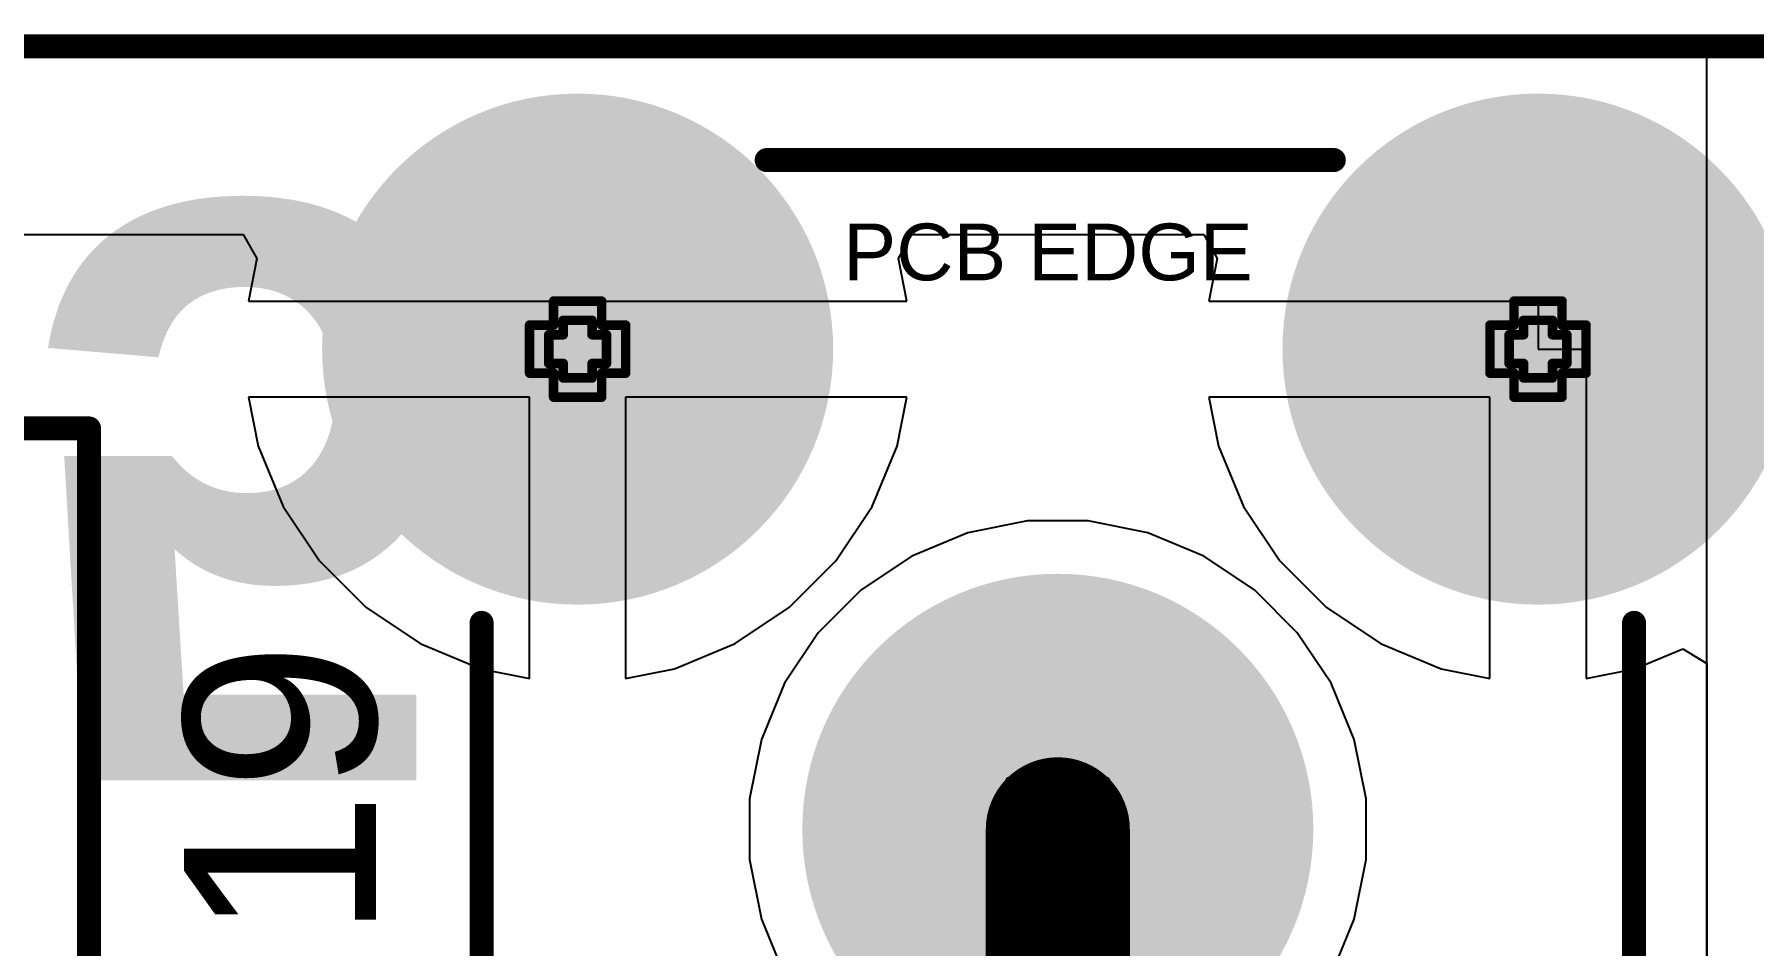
# Model space of a CAD drawing. Header units: inches. Extents: x -21 to 276, y -5 to 220.
# Drawn here: x 91.48 to 100.58, y 90.73 to 95.55 of the extents above; entities that cross this region are included whole.
import ezdxf

# ---------------------------------------------------------------- set-up
doc = ezdxf.new("R2010")
doc.units = ezdxf.units.IN
for name, color, linetype in [('Board_Outline', 216, 'Continuous'), ('Bottom Layer', 5, 'Continuous'), ('Bottom Overlay', 54, 'Continuous'), ('Bottom Solder', 6, 'Continuous'), ('Drill Drawing', 1, 'Continuous'), ('Ground', 16, 'Continuous'), ('Multi-Layer', 9, 'Continuous'), ('Pad Holes', 156, 'Continuous'), ('Power + Signal', 76, 'Continuous'), ('Top Layer', 1, 'Continuous'), ('Top Overlay', 2, 'Continuous'), ('Top Solder', 216, 'Continuous')]:
    doc.layers.add(name, color=color, linetype=linetype)
doc.styles.add('Arial', font='', dxfattribs={"height": 0.2})
doc.styles.add('Arial_Bold', font='', dxfattribs={"height": 0.2})
doc.styles.get('Arial').set_extended_font_data('Arial')
doc.styles.get('Arial_Bold').set_extended_font_data('Arial', bold=True)

# ---------------------------------------------------------------- blocks, each defined once
blk = doc.blocks.new('HJ_SMA175_25')
at = {"layer": 'Bottom Layer'}
h = blk.add_hatch(color=5, dxfattribs=at)
edge = h.paths.add_edge_path()
edge.add_arc((-2.54, 2.54), 1.25, 0, 360)
h = blk.add_hatch(color=5, dxfattribs=at)
edge = h.paths.add_edge_path()
edge.add_arc((2.54, 2.54), 1.25, 0, 360)
h = blk.add_hatch(color=5, dxfattribs=at)
edge = h.paths.add_edge_path()
edge.add_arc((0, 0), 1.25, 0, 360)
h = blk.add_hatch(color=5, dxfattribs=at)
edge = h.paths.add_edge_path()
edge.add_arc((-2.54, -2.54), 1.25, 0, 360)
h = blk.add_hatch(color=5, dxfattribs=at)
edge = h.paths.add_edge_path()
edge.add_arc((2.54, -2.54), 1.25, 0, 360)
at = {"layer": 'Bottom Solder'}
h = blk.add_hatch(color=6, dxfattribs=at)
edge = h.paths.add_edge_path()
edge.add_arc((-2.54, 2.54), 1.3516, 0, 360)
h = blk.add_hatch(color=6, dxfattribs=at)
edge = h.paths.add_edge_path()
edge.add_arc((2.54, 2.54), 1.3516, 0, 360)
h = blk.add_hatch(color=6, dxfattribs=at)
edge = h.paths.add_edge_path()
edge.add_arc((0, 0), 1.3516, 0, 360)
h = blk.add_hatch(color=6, dxfattribs=at)
edge = h.paths.add_edge_path()
edge.add_arc((-2.54, -2.54), 1.3516, 0, 360)
h = blk.add_hatch(color=6, dxfattribs=at)
edge = h.paths.add_edge_path()
edge.add_arc((2.54, -2.54), 1.3516, 0, 360)
at = {"layer": 'Ground'}
h = blk.add_hatch(color=16, dxfattribs=at)
edge = h.paths.add_edge_path()
edge.add_arc((-2.54, 2.54), 1.25, 0, 360)
h = blk.add_hatch(color=16, dxfattribs=at)
edge = h.paths.add_edge_path()
edge.add_arc((2.54, 2.54), 1.25, 0, 360)
h = blk.add_hatch(color=16, dxfattribs=at)
edge = h.paths.add_edge_path()
edge.add_arc((0, 0), 1.25, 0, 360)
h = blk.add_hatch(color=16, dxfattribs=at)
edge = h.paths.add_edge_path()
edge.add_arc((-2.54, -2.54), 1.25, 0, 360)
h = blk.add_hatch(color=16, dxfattribs=at)
edge = h.paths.add_edge_path()
edge.add_arc((2.54, -2.54), 1.25, 0, 360)
at = {"layer": 'Multi-Layer'}
h = blk.add_hatch(color=9, dxfattribs=at)
edge = h.paths.add_edge_path()
edge.add_arc((-2.54, 2.54), 1.25, 0, 360)
h = blk.add_hatch(color=9, dxfattribs=at)
edge = h.paths.add_edge_path()
edge.add_arc((2.54, 2.54), 1.25, 0, 360)
h = blk.add_hatch(color=9, dxfattribs=at)
edge = h.paths.add_edge_path()
edge.add_arc((0, 0), 1.25, 0, 360)
h = blk.add_hatch(color=9, dxfattribs=at)
edge = h.paths.add_edge_path()
edge.add_arc((-2.54, -2.54), 1.25, 0, 360)
h = blk.add_hatch(color=9, dxfattribs=at)
edge = h.paths.add_edge_path()
edge.add_arc((2.54, -2.54), 1.25, 0, 360)
at = {"layer": 'Pad Holes'}
h = blk.add_hatch(color=7, dxfattribs=at)
edge = h.paths.add_edge_path()
edge.add_arc((-2.54, 2.54), 0.75, 0, 360)
h = blk.add_hatch(color=7, dxfattribs=at)
edge = h.paths.add_edge_path()
edge.add_arc((2.54, 2.54), 0.75, 0, 360)
h = blk.add_hatch(color=7, dxfattribs=at)
edge = h.paths.add_edge_path()
edge.add_arc((0, 0), 0.7, 0, 360)
h = blk.add_hatch(color=7, dxfattribs=at)
edge = h.paths.add_edge_path()
edge.add_arc((-2.54, -2.54), 0.75, 0, 360)
h = blk.add_hatch(color=7, dxfattribs=at)
edge = h.paths.add_edge_path()
edge.add_arc((2.54, -2.54), 0.75, 0, 360)
at = {"layer": 'Power + Signal'}
h = blk.add_hatch(color=76, dxfattribs=at)
edge = h.paths.add_edge_path()
edge.add_arc((-2.54, 2.54), 1.25, 0, 360)
h = blk.add_hatch(color=76, dxfattribs=at)
edge = h.paths.add_edge_path()
edge.add_arc((2.54, 2.54), 1.25, 0, 360)
h = blk.add_hatch(color=76, dxfattribs=at)
edge = h.paths.add_edge_path()
edge.add_arc((0, 0), 1.25, 0, 360)
h = blk.add_hatch(color=76, dxfattribs=at)
edge = h.paths.add_edge_path()
edge.add_arc((-2.54, -2.54), 1.25, 0, 360)
h = blk.add_hatch(color=76, dxfattribs=at)
edge = h.paths.add_edge_path()
edge.add_arc((2.54, -2.54), 1.25, 0, 360)
at = {"layer": 'Top Layer'}
h = blk.add_hatch(color=1, dxfattribs=at)
edge = h.paths.add_edge_path()
edge.add_arc((-2.54, 2.54), 1.25, 0, 360)
h = blk.add_hatch(color=1, dxfattribs=at)
edge = h.paths.add_edge_path()
edge.add_arc((2.54, 2.54), 1.25, 0, 360)
h = blk.add_hatch(color=1, dxfattribs=at)
edge = h.paths.add_edge_path()
edge.add_arc((0, 0), 1.25, 0, 360)
h = blk.add_hatch(color=1, dxfattribs=at)
edge = h.paths.add_edge_path()
edge.add_arc((-2.54, -2.54), 1.25, 0, 360)
h = blk.add_hatch(color=1, dxfattribs=at)
edge = h.paths.add_edge_path()
edge.add_arc((2.54, -2.54), 1.25, 0, 360)
at = {"layer": 'Top Solder'}
h = blk.add_hatch(color=216, dxfattribs=at)
edge = h.paths.add_edge_path()
edge.add_arc((-2.54, 2.54), 1.3516, 0, 360)
h = blk.add_hatch(color=216, dxfattribs=at)
edge = h.paths.add_edge_path()
edge.add_arc((2.54, 2.54), 1.3516, 0, 360)
h = blk.add_hatch(color=216, dxfattribs=at)
edge = h.paths.add_edge_path()
edge.add_arc((0, 0), 1.3516, 0, 360)
h = blk.add_hatch(color=216, dxfattribs=at)
edge = h.paths.add_edge_path()
edge.add_arc((-2.54, -2.54), 1.3516, 0, 360)
h = blk.add_hatch(color=216, dxfattribs=at)
edge = h.paths.add_edge_path()
edge.add_arc((2.54, -2.54), 1.3516, 0, 360)
at = {"layer": 'Top Overlay'}
for points in [[(1.143, 3.048, 0.127, 0.127, 0), (-1.0922, 3.048, 0.127, 0.127, 0)], [(-3.54, -1.54, 0.127, 0.127, 0), (-3.54, 1.46, 0.127, 0.127, 0)], [(3.048, -1.143, 0.127, 0.127, 0), (3.048, 1.0922, 0.127, 0.127, 0)], [(1.143, -3.048, 0.127, 0.127, 0), (-1.0922, -3.048, 0.127, 0.127, 0)]]:
    blk.add_lwpolyline(points, format="xyseb", dxfattribs=at)
for points in [[(-1.124, 3.048, 0.0635, 0.0635, 1), (-1.0604, 3.048, 0.0635, 0.0635, 1)], [(1.1113, 3.048, 0.0635, 0.0635, 1), (1.1747, 3.048, 0.0635, 0.0635, 1)], [(-3.5718, 1.46, 0.0635, 0.0635, 1), (-3.5083, 1.46, 0.0635, 0.0635, 1)], [(3.0162, 1.0922, 0.0635, 0.0635, 1), (3.0798, 1.0922, 0.0635, 0.0635, 1)], [(3.0162, -1.143, 0.0635, 0.0635, 1), (3.0798, -1.143, 0.0635, 0.0635, 1)], [(-3.5718, -1.54, 0.0635, 0.0635, 1), (-3.5083, -1.54, 0.0635, 0.0635, 1)], [(-1.124, -3.048, 0.0635, 0.0635, 1), (-1.0604, -3.048, 0.0635, 0.0635, 1)], [(1.1113, -3.048, 0.0635, 0.0635, 1), (1.1747, -3.048, 0.0635, 0.0635, 1)]]:
    blk.add_lwpolyline(points, format="xyseb", close=True, dxfattribs=at)
at = {"layer": 'Top Overlay', "style": 'Arial'}
blk.add_text('PCB EDGE', height=0.3, rotation=90, dxfattribs=at).set_placement((-2.904, -1.1346))
blk = doc.blocks.new('DB128L_5_08_3P_BK_S_201')
at = {"layer": 'Top Overlay'}
for points in [[(-7.6708, 5.1308, 0.127, 0.127, 0), (-7.6708, -5.08, 0.127, 0.127, 0)], [(7.6708, -5.08, 0.127, 0.127, 0), (-7.6708, -5.08, 0.127, 0.127, 0)]]:
    blk.add_lwpolyline(points, format="xyseb", dxfattribs=at)
blk.add_lwpolyline([(-7.7025, -5.08, 0.0635, 0.0635, 1), (-7.6391, -5.08, 0.0635, 0.0635, 1)], format="xyseb", close=True, dxfattribs=at)
blk.add_lwpolyline([(-7.7025, -5.08, 0.0635, 0.0635, 1), (-7.6391, -5.08, 0.0635, 0.0635, 1)], format="xyseb", close=True, dxfattribs=at)

msp = doc.modelspace()

# ---------------------------------------------------------------- linework, layer by layer
at = {"layer": 'Board_Outline'}
msp.add_lwpolyline([(-4.4985, 95.4822, 0.127, 0.127, 0), (109.5015, 95.4822, 0.127, 0.127, 0)], format="xyseb", dxfattribs=at)
at = {"layer": 'Bottom Layer'}
for p, q in [((100.33, 65.8006), (100.33, 95.4822)), ((100.33, 95.4822), (109.5015, 95.4822)), ((51.9176, 94.488), (92.5885, 94.488)), ((92.5885, 94.488), (92.6601, 94.361)), ((96.0539, 94.361), (96.1255, 94.488)), ((96.1255, 94.488), (97.6685, 94.488)), ((97.6685, 94.488), (97.7401, 94.361)), ((92.6601, 94.361), (92.6151, 94.1348)), ((96.0989, 94.1348), (96.0539, 94.361)), ((97.7401, 94.361), (97.6951, 94.1348)), ((92.6151, 94.1348), (94.357, 94.1348)), ((94.357, 94.1348), (96.0989, 94.1348)), ((97.6951, 94.1348), (99.437, 94.1348)), ((99.437, 94.1348), (99.437, 93.8808)), ((99.437, 93.8808), (99.691, 93.8808)), ((99.691, 93.8808), (99.691, 92.1389)), ((94.103, 93.6268), (92.6151, 93.6268)), ((92.6151, 93.6268), (92.6665, 93.368)), ((94.103, 92.1389), (94.103, 93.6268)), ((96.0989, 93.6268), (94.611, 93.6268)), ((94.611, 93.6268), (94.611, 92.1389)), ((96.0474, 93.368), (96.0989, 93.6268)), ((99.183, 93.6268), (97.6951, 93.6268)), ((97.6951, 93.6268), (97.7465, 93.368)), ((99.183, 92.1389), (99.183, 93.6268)), ((92.6665, 93.368), (92.7991, 93.0481)), ((95.9149, 93.0481), (96.0474, 93.368)), ((97.7465, 93.368), (97.8791, 93.0481)), ((92.7991, 93.0481), (92.9915, 92.7601)), ((95.7225, 92.7601), (95.9149, 93.0481)), ((97.8791, 93.0481), (98.0715, 92.7601)), ((96.7363, 92.9718), (96.4212, 92.9091)), ((97.0576, 92.9718), (96.7363, 92.9718)), ((97.3727, 92.9091), (97.0576, 92.9718)), ((96.4212, 92.9091), (96.1244, 92.7862)), ((97.6696, 92.7862), (97.3727, 92.9091)), ((96.1244, 92.7862), (95.8573, 92.6077)), ((97.9367, 92.6077), (97.6696, 92.7862)), ((92.9915, 92.7601), (93.2363, 92.5153)), ((95.4776, 92.5153), (95.7225, 92.7601)), ((98.0715, 92.7601), (98.3163, 92.5153)), ((95.8573, 92.6077), (95.6301, 92.3805)), ((98.1639, 92.3805), (97.9367, 92.6077)), ((93.2363, 92.5153), (93.5243, 92.3229)), ((95.1897, 92.3229), (95.4776, 92.5153)), ((98.3163, 92.5153), (98.6043, 92.3229)), ((93.5243, 92.3229), (93.8442, 92.1904)), ((94.8698, 92.1904), (95.1897, 92.3229)), ((95.6301, 92.3805), (95.4516, 92.1134)), ((98.3424, 92.1134), (98.1639, 92.3805)), ((98.6043, 92.3229), (98.9242, 92.1904)), ((99.9498, 92.1904), (100.203, 92.2952)), ((100.203, 92.2952), (100.33, 92.2172)), ((100.33, 92.2172), (100.33, 90.4644)), ((93.8442, 92.1904), (94.103, 92.1389)), ((94.611, 92.1389), (94.8698, 92.1904)), ((98.9242, 92.1904), (99.183, 92.1389)), ((99.691, 92.1389), (99.9498, 92.1904)), ((95.4516, 92.1134), (95.3287, 91.8165)), ((98.4653, 91.8165), (98.3424, 92.1134)), ((95.3287, 91.8165), (95.266, 91.5014)), ((98.528, 91.5014), (98.4653, 91.8165)), ((95.266, 91.5014), (95.266, 91.1802)), ((98.528, 91.1802), (98.528, 91.5014)), ((95.266, 91.1802), (95.3287, 90.8651)), ((98.4653, 90.8651), (98.528, 91.1802)), ((95.3287, 90.8651), (95.4516, 90.5682)), ((98.3424, 90.5682), (98.4653, 90.8651))]:
    msp.add_line(p, q, dxfattribs=at)
at = {"layer": 'Drill Drawing'}
for points in [[(94.23, 94.0078, 0.0508, 0.0508, 0), (94.23, 94.1348, 0.0508, 0.0508, 0)], [(94.23, 94.1348, 0.0508, 0.0508, 0), (94.484, 94.1348, 0.0508, 0.0508, 0)], [(94.484, 94.0078, 0.0508, 0.0508, 0), (94.484, 94.1348, 0.0508, 0.0508, 0)], [(99.31, 94.0078, 0.0508, 0.0508, 0), (99.31, 94.1348, 0.0508, 0.0508, 0)], [(99.31, 94.1348, 0.0508, 0.0508, 0), (99.564, 94.1348, 0.0508, 0.0508, 0)], [(99.564, 94.0078, 0.0508, 0.0508, 0), (99.564, 94.1348, 0.0508, 0.0508, 0)], [(94.2808, 93.957, 0.0508, 0.0508, 0), (94.2808, 94.0332, 0.0508, 0.0508, 0)], [(94.2808, 94.0332, 0.0508, 0.0508, 0), (94.4332, 94.0332, 0.0508, 0.0508, 0)], [(94.4332, 93.957, 0.0508, 0.0508, 0), (94.4332, 94.0332, 0.0508, 0.0508, 0)], [(99.3608, 93.957, 0.0508, 0.0508, 0), (99.3608, 94.0332, 0.0508, 0.0508, 0)], [(99.3608, 94.0332, 0.0508, 0.0508, 0), (99.5132, 94.0332, 0.0508, 0.0508, 0)], [(99.5132, 93.957, 0.0508, 0.0508, 0), (99.5132, 94.0332, 0.0508, 0.0508, 0)], [(94.103, 93.7538, 0.0508, 0.0508, 0), (94.103, 94.0078, 0.0508, 0.0508, 0)], [(94.103, 94.0078, 0.0508, 0.0508, 0), (94.23, 94.0078, 0.0508, 0.0508, 0)], [(94.2046, 93.8046, 0.0508, 0.0508, 0), (94.2046, 93.957, 0.0508, 0.0508, 0)], [(94.2046, 93.957, 0.0508, 0.0508, 0), (94.2808, 93.957, 0.0508, 0.0508, 0)], [(94.4332, 93.957, 0.0508, 0.0508, 0), (94.5094, 93.957, 0.0508, 0.0508, 0)], [(94.484, 94.0078, 0.0508, 0.0508, 0), (94.611, 94.0078, 0.0508, 0.0508, 0)], [(94.5094, 93.8046, 0.0508, 0.0508, 0), (94.5094, 93.957, 0.0508, 0.0508, 0)], [(94.611, 93.7538, 0.0508, 0.0508, 0), (94.611, 94.0078, 0.0508, 0.0508, 0)], [(99.183, 93.7538, 0.0508, 0.0508, 0), (99.183, 94.0078, 0.0508, 0.0508, 0)], [(99.183, 94.0078, 0.0508, 0.0508, 0), (99.31, 94.0078, 0.0508, 0.0508, 0)], [(99.2846, 93.8046, 0.0508, 0.0508, 0), (99.2846, 93.957, 0.0508, 0.0508, 0)], [(99.2846, 93.957, 0.0508, 0.0508, 0), (99.3608, 93.957, 0.0508, 0.0508, 0)], [(99.5132, 93.957, 0.0508, 0.0508, 0), (99.5894, 93.957, 0.0508, 0.0508, 0)], [(99.564, 94.0078, 0.0508, 0.0508, 0), (99.691, 94.0078, 0.0508, 0.0508, 0)], [(99.5894, 93.8046, 0.0508, 0.0508, 0), (99.5894, 93.957, 0.0508, 0.0508, 0)], [(99.691, 93.7538, 0.0508, 0.0508, 0), (99.691, 94.0078, 0.0508, 0.0508, 0)], [(94.103, 93.7538, 0.0508, 0.0508, 0), (94.23, 93.7538, 0.0508, 0.0508, 0)], [(94.2046, 93.8046, 0.0508, 0.0508, 0), (94.2808, 93.8046, 0.0508, 0.0508, 0)], [(94.23, 93.6268, 0.0508, 0.0508, 0), (94.23, 93.7538, 0.0508, 0.0508, 0)], [(94.2808, 93.7284, 0.0508, 0.0508, 0), (94.2808, 93.8046, 0.0508, 0.0508, 0)], [(94.4332, 93.8046, 0.0508, 0.0508, 0), (94.5094, 93.8046, 0.0508, 0.0508, 0)], [(94.4332, 93.7284, 0.0508, 0.0508, 0), (94.4332, 93.8046, 0.0508, 0.0508, 0)], [(94.484, 93.7538, 0.0508, 0.0508, 0), (94.611, 93.7538, 0.0508, 0.0508, 0)], [(94.484, 93.6268, 0.0508, 0.0508, 0), (94.484, 93.7538, 0.0508, 0.0508, 0)], [(99.183, 93.7538, 0.0508, 0.0508, 0), (99.31, 93.7538, 0.0508, 0.0508, 0)], [(99.2846, 93.8046, 0.0508, 0.0508, 0), (99.3608, 93.8046, 0.0508, 0.0508, 0)], [(99.31, 93.6268, 0.0508, 0.0508, 0), (99.31, 93.7538, 0.0508, 0.0508, 0)], [(99.3608, 93.7284, 0.0508, 0.0508, 0), (99.3608, 93.8046, 0.0508, 0.0508, 0)], [(99.5132, 93.8046, 0.0508, 0.0508, 0), (99.5894, 93.8046, 0.0508, 0.0508, 0)], [(99.5132, 93.7284, 0.0508, 0.0508, 0), (99.5132, 93.8046, 0.0508, 0.0508, 0)], [(99.564, 93.7538, 0.0508, 0.0508, 0), (99.691, 93.7538, 0.0508, 0.0508, 0)], [(99.564, 93.6268, 0.0508, 0.0508, 0), (99.564, 93.7538, 0.0508, 0.0508, 0)], [(94.2808, 93.7284, 0.0508, 0.0508, 0), (94.4332, 93.7284, 0.0508, 0.0508, 0)], [(99.3608, 93.7284, 0.0508, 0.0508, 0), (99.5132, 93.7284, 0.0508, 0.0508, 0)], [(94.23, 93.6268, 0.0508, 0.0508, 0), (94.484, 93.6268, 0.0508, 0.0508, 0)], [(99.31, 93.6268, 0.0508, 0.0508, 0), (99.564, 93.6268, 0.0508, 0.0508, 0)], [(96.643, 91.5948, 0.0508, 0.0508, 0), (96.897, 91.4678, 0.0508, 0.0508, 0)], [(96.643, 91.5948, 0.0508, 0.0508, 0), (96.77, 91.3408, 0.0508, 0.0508, 0)], [(96.897, 91.4678, 0.0508, 0.0508, 0), (97.151, 91.5948, 0.0508, 0.0508, 0)], [(97.024, 91.3408, 0.0508, 0.0508, 0), (97.151, 91.5948, 0.0508, 0.0508, 0)], [(96.7446, 91.4932, 0.0508, 0.0508, 0), (96.897, 91.417, 0.0508, 0.0508, 0)], [(96.7446, 91.4932, 0.0508, 0.0508, 0), (96.8208, 91.3408, 0.0508, 0.0508, 0)], [(96.897, 91.417, 0.0508, 0.0508, 0), (97.0494, 91.4932, 0.0508, 0.0508, 0)], [(96.9732, 91.3408, 0.0508, 0.0508, 0), (97.0494, 91.4932, 0.0508, 0.0508, 0)], [(96.643, 91.0868, 0.0508, 0.0508, 0), (96.77, 91.3408, 0.0508, 0.0508, 0)], [(96.7446, 91.1884, 0.0508, 0.0508, 0), (96.8208, 91.3408, 0.0508, 0.0508, 0)], [(96.9732, 91.3408, 0.0508, 0.0508, 0), (97.0494, 91.1884, 0.0508, 0.0508, 0)], [(97.024, 91.3408, 0.0508, 0.0508, 0), (97.151, 91.0868, 0.0508, 0.0508, 0)], [(96.643, 91.0868, 0.0508, 0.0508, 0), (96.897, 91.2138, 0.0508, 0.0508, 0)], [(96.7446, 91.1884, 0.0508, 0.0508, 0), (96.897, 91.2646, 0.0508, 0.0508, 0)], [(96.897, 91.2646, 0.0508, 0.0508, 0), (97.0494, 91.1884, 0.0508, 0.0508, 0)], [(96.897, 91.2138, 0.0508, 0.0508, 0), (97.151, 91.0868, 0.0508, 0.0508, 0)]]:
    msp.add_lwpolyline(points, format="xyseb", dxfattribs=at)
for points in [[(94.2173, 94.1348, 0.0254, 0.0254, 1), (94.2427, 94.1348, 0.0254, 0.0254, 1)], [(94.2173, 94.1348, 0.0254, 0.0254, 1), (94.2427, 94.1348, 0.0254, 0.0254, 1)], [(94.4713, 94.1348, 0.0254, 0.0254, 1), (94.4967, 94.1348, 0.0254, 0.0254, 1)], [(94.4713, 94.1348, 0.0254, 0.0254, 1), (94.4967, 94.1348, 0.0254, 0.0254, 1)], [(99.2973, 94.1348, 0.0254, 0.0254, 1), (99.3227, 94.1348, 0.0254, 0.0254, 1)], [(99.2973, 94.1348, 0.0254, 0.0254, 1), (99.3227, 94.1348, 0.0254, 0.0254, 1)], [(99.5513, 94.1348, 0.0254, 0.0254, 1), (99.5767, 94.1348, 0.0254, 0.0254, 1)], [(99.5513, 94.1348, 0.0254, 0.0254, 1), (99.5767, 94.1348, 0.0254, 0.0254, 1)], [(94.2681, 94.0332, 0.0254, 0.0254, 1), (94.2935, 94.0332, 0.0254, 0.0254, 1)], [(94.2681, 94.0332, 0.0254, 0.0254, 1), (94.2935, 94.0332, 0.0254, 0.0254, 1)], [(94.4205, 94.0332, 0.0254, 0.0254, 1), (94.4459, 94.0332, 0.0254, 0.0254, 1)], [(94.4205, 94.0332, 0.0254, 0.0254, 1), (94.4459, 94.0332, 0.0254, 0.0254, 1)], [(99.3481, 94.0332, 0.0254, 0.0254, 1), (99.3735, 94.0332, 0.0254, 0.0254, 1)], [(99.3481, 94.0332, 0.0254, 0.0254, 1), (99.3735, 94.0332, 0.0254, 0.0254, 1)], [(99.5005, 94.0332, 0.0254, 0.0254, 1), (99.5259, 94.0332, 0.0254, 0.0254, 1)], [(99.5005, 94.0332, 0.0254, 0.0254, 1), (99.5259, 94.0332, 0.0254, 0.0254, 1)], [(94.0903, 94.0078, 0.0254, 0.0254, 1), (94.1157, 94.0078, 0.0254, 0.0254, 1)], [(94.0903, 94.0078, 0.0254, 0.0254, 1), (94.1157, 94.0078, 0.0254, 0.0254, 1)], [(94.1919, 93.957, 0.0254, 0.0254, 1), (94.2173, 93.957, 0.0254, 0.0254, 1)], [(94.1919, 93.957, 0.0254, 0.0254, 1), (94.2173, 93.957, 0.0254, 0.0254, 1)], [(94.2173, 94.0078, 0.0254, 0.0254, 1), (94.2427, 94.0078, 0.0254, 0.0254, 1)], [(94.2173, 94.0078, 0.0254, 0.0254, 1), (94.2427, 94.0078, 0.0254, 0.0254, 1)], [(94.2681, 93.957, 0.0254, 0.0254, 1), (94.2935, 93.957, 0.0254, 0.0254, 1)], [(94.2681, 93.957, 0.0254, 0.0254, 1), (94.2935, 93.957, 0.0254, 0.0254, 1)], [(94.4205, 93.957, 0.0254, 0.0254, 1), (94.4459, 93.957, 0.0254, 0.0254, 1)], [(94.4205, 93.957, 0.0254, 0.0254, 1), (94.4459, 93.957, 0.0254, 0.0254, 1)], [(94.4713, 94.0078, 0.0254, 0.0254, 1), (94.4967, 94.0078, 0.0254, 0.0254, 1)], [(94.4713, 94.0078, 0.0254, 0.0254, 1), (94.4967, 94.0078, 0.0254, 0.0254, 1)], [(94.4967, 93.957, 0.0254, 0.0254, 1), (94.5221, 93.957, 0.0254, 0.0254, 1)], [(94.4967, 93.957, 0.0254, 0.0254, 1), (94.5221, 93.957, 0.0254, 0.0254, 1)], [(94.5983, 94.0078, 0.0254, 0.0254, 1), (94.6237, 94.0078, 0.0254, 0.0254, 1)], [(94.5983, 94.0078, 0.0254, 0.0254, 1), (94.6237, 94.0078, 0.0254, 0.0254, 1)], [(99.1703, 94.0078, 0.0254, 0.0254, 1), (99.1957, 94.0078, 0.0254, 0.0254, 1)], [(99.1703, 94.0078, 0.0254, 0.0254, 1), (99.1957, 94.0078, 0.0254, 0.0254, 1)], [(99.2719, 93.957, 0.0254, 0.0254, 1), (99.2973, 93.957, 0.0254, 0.0254, 1)], [(99.2719, 93.957, 0.0254, 0.0254, 1), (99.2973, 93.957, 0.0254, 0.0254, 1)], [(99.2973, 94.0078, 0.0254, 0.0254, 1), (99.3227, 94.0078, 0.0254, 0.0254, 1)], [(99.2973, 94.0078, 0.0254, 0.0254, 1), (99.3227, 94.0078, 0.0254, 0.0254, 1)], [(99.3481, 93.957, 0.0254, 0.0254, 1), (99.3735, 93.957, 0.0254, 0.0254, 1)], [(99.3481, 93.957, 0.0254, 0.0254, 1), (99.3735, 93.957, 0.0254, 0.0254, 1)], [(99.5005, 93.957, 0.0254, 0.0254, 1), (99.5259, 93.957, 0.0254, 0.0254, 1)], [(99.5005, 93.957, 0.0254, 0.0254, 1), (99.5259, 93.957, 0.0254, 0.0254, 1)], [(99.5513, 94.0078, 0.0254, 0.0254, 1), (99.5767, 94.0078, 0.0254, 0.0254, 1)], [(99.5513, 94.0078, 0.0254, 0.0254, 1), (99.5767, 94.0078, 0.0254, 0.0254, 1)], [(99.5767, 93.957, 0.0254, 0.0254, 1), (99.6021, 93.957, 0.0254, 0.0254, 1)], [(99.5767, 93.957, 0.0254, 0.0254, 1), (99.6021, 93.957, 0.0254, 0.0254, 1)], [(99.6783, 94.0078, 0.0254, 0.0254, 1), (99.7037, 94.0078, 0.0254, 0.0254, 1)], [(99.6783, 94.0078, 0.0254, 0.0254, 1), (99.7037, 94.0078, 0.0254, 0.0254, 1)], [(94.0903, 93.7538, 0.0254, 0.0254, 1), (94.1157, 93.7538, 0.0254, 0.0254, 1)], [(94.0903, 93.7538, 0.0254, 0.0254, 1), (94.1157, 93.7538, 0.0254, 0.0254, 1)], [(94.1919, 93.8046, 0.0254, 0.0254, 1), (94.2173, 93.8046, 0.0254, 0.0254, 1)], [(94.1919, 93.8046, 0.0254, 0.0254, 1), (94.2173, 93.8046, 0.0254, 0.0254, 1)], [(94.2173, 93.7538, 0.0254, 0.0254, 1), (94.2427, 93.7538, 0.0254, 0.0254, 1)], [(94.2173, 93.7538, 0.0254, 0.0254, 1), (94.2427, 93.7538, 0.0254, 0.0254, 1)], [(94.2681, 93.8046, 0.0254, 0.0254, 1), (94.2935, 93.8046, 0.0254, 0.0254, 1)], [(94.2681, 93.8046, 0.0254, 0.0254, 1), (94.2935, 93.8046, 0.0254, 0.0254, 1)], [(94.4205, 93.8046, 0.0254, 0.0254, 1), (94.4459, 93.8046, 0.0254, 0.0254, 1)], [(94.4205, 93.8046, 0.0254, 0.0254, 1), (94.4459, 93.8046, 0.0254, 0.0254, 1)], [(94.4713, 93.7538, 0.0254, 0.0254, 1), (94.4967, 93.7538, 0.0254, 0.0254, 1)], [(94.4713, 93.7538, 0.0254, 0.0254, 1), (94.4967, 93.7538, 0.0254, 0.0254, 1)], [(94.4967, 93.8046, 0.0254, 0.0254, 1), (94.5221, 93.8046, 0.0254, 0.0254, 1)], [(94.4967, 93.8046, 0.0254, 0.0254, 1), (94.5221, 93.8046, 0.0254, 0.0254, 1)], [(94.5983, 93.7538, 0.0254, 0.0254, 1), (94.6237, 93.7538, 0.0254, 0.0254, 1)], [(94.5983, 93.7538, 0.0254, 0.0254, 1), (94.6237, 93.7538, 0.0254, 0.0254, 1)], [(99.1703, 93.7538, 0.0254, 0.0254, 1), (99.1957, 93.7538, 0.0254, 0.0254, 1)], [(99.1703, 93.7538, 0.0254, 0.0254, 1), (99.1957, 93.7538, 0.0254, 0.0254, 1)], [(99.2719, 93.8046, 0.0254, 0.0254, 1), (99.2973, 93.8046, 0.0254, 0.0254, 1)], [(99.2719, 93.8046, 0.0254, 0.0254, 1), (99.2973, 93.8046, 0.0254, 0.0254, 1)], [(99.2973, 93.7538, 0.0254, 0.0254, 1), (99.3227, 93.7538, 0.0254, 0.0254, 1)], [(99.2973, 93.7538, 0.0254, 0.0254, 1), (99.3227, 93.7538, 0.0254, 0.0254, 1)], [(99.3481, 93.8046, 0.0254, 0.0254, 1), (99.3735, 93.8046, 0.0254, 0.0254, 1)], [(99.3481, 93.8046, 0.0254, 0.0254, 1), (99.3735, 93.8046, 0.0254, 0.0254, 1)], [(99.5005, 93.8046, 0.0254, 0.0254, 1), (99.5259, 93.8046, 0.0254, 0.0254, 1)], [(99.5005, 93.8046, 0.0254, 0.0254, 1), (99.5259, 93.8046, 0.0254, 0.0254, 1)], [(99.5513, 93.7538, 0.0254, 0.0254, 1), (99.5767, 93.7538, 0.0254, 0.0254, 1)], [(99.5513, 93.7538, 0.0254, 0.0254, 1), (99.5767, 93.7538, 0.0254, 0.0254, 1)], [(99.5767, 93.8046, 0.0254, 0.0254, 1), (99.6021, 93.8046, 0.0254, 0.0254, 1)], [(99.5767, 93.8046, 0.0254, 0.0254, 1), (99.6021, 93.8046, 0.0254, 0.0254, 1)], [(99.6783, 93.7538, 0.0254, 0.0254, 1), (99.7037, 93.7538, 0.0254, 0.0254, 1)], [(99.6783, 93.7538, 0.0254, 0.0254, 1), (99.7037, 93.7538, 0.0254, 0.0254, 1)], [(94.2681, 93.7284, 0.0254, 0.0254, 1), (94.2935, 93.7284, 0.0254, 0.0254, 1)], [(94.2681, 93.7284, 0.0254, 0.0254, 1), (94.2935, 93.7284, 0.0254, 0.0254, 1)], [(94.4205, 93.7284, 0.0254, 0.0254, 1), (94.4459, 93.7284, 0.0254, 0.0254, 1)], [(94.4205, 93.7284, 0.0254, 0.0254, 1), (94.4459, 93.7284, 0.0254, 0.0254, 1)], [(99.3481, 93.7284, 0.0254, 0.0254, 1), (99.3735, 93.7284, 0.0254, 0.0254, 1)], [(99.3481, 93.7284, 0.0254, 0.0254, 1), (99.3735, 93.7284, 0.0254, 0.0254, 1)], [(99.5005, 93.7284, 0.0254, 0.0254, 1), (99.5259, 93.7284, 0.0254, 0.0254, 1)], [(99.5005, 93.7284, 0.0254, 0.0254, 1), (99.5259, 93.7284, 0.0254, 0.0254, 1)], [(94.2173, 93.6268, 0.0254, 0.0254, 1), (94.2427, 93.6268, 0.0254, 0.0254, 1)], [(94.2173, 93.6268, 0.0254, 0.0254, 1), (94.2427, 93.6268, 0.0254, 0.0254, 1)], [(94.4713, 93.6268, 0.0254, 0.0254, 1), (94.4967, 93.6268, 0.0254, 0.0254, 1)], [(94.4713, 93.6268, 0.0254, 0.0254, 1), (94.4967, 93.6268, 0.0254, 0.0254, 1)], [(99.2973, 93.6268, 0.0254, 0.0254, 1), (99.3227, 93.6268, 0.0254, 0.0254, 1)], [(99.2973, 93.6268, 0.0254, 0.0254, 1), (99.3227, 93.6268, 0.0254, 0.0254, 1)], [(99.5513, 93.6268, 0.0254, 0.0254, 1), (99.5767, 93.6268, 0.0254, 0.0254, 1)], [(99.5513, 93.6268, 0.0254, 0.0254, 1), (99.5767, 93.6268, 0.0254, 0.0254, 1)], [(96.6303, 91.5948, 0.0254, 0.0254, 1), (96.6557, 91.5948, 0.0254, 0.0254, 1)], [(96.6303, 91.5948, 0.0254, 0.0254, 1), (96.6557, 91.5948, 0.0254, 0.0254, 1)], [(97.1383, 91.5948, 0.0254, 0.0254, 1), (97.1637, 91.5948, 0.0254, 0.0254, 1)], [(97.1383, 91.5948, 0.0254, 0.0254, 1), (97.1637, 91.5948, 0.0254, 0.0254, 1)], [(96.7319, 91.4932, 0.0254, 0.0254, 1), (96.7573, 91.4932, 0.0254, 0.0254, 1)], [(96.7319, 91.4932, 0.0254, 0.0254, 1), (96.7573, 91.4932, 0.0254, 0.0254, 1)], [(96.8843, 91.4678, 0.0254, 0.0254, 1), (96.9097, 91.4678, 0.0254, 0.0254, 1)], [(96.8843, 91.4678, 0.0254, 0.0254, 1), (96.9097, 91.4678, 0.0254, 0.0254, 1)], [(97.0367, 91.4932, 0.0254, 0.0254, 1), (97.0621, 91.4932, 0.0254, 0.0254, 1)], [(97.0367, 91.4932, 0.0254, 0.0254, 1), (97.0621, 91.4932, 0.0254, 0.0254, 1)], [(96.8843, 91.417, 0.0254, 0.0254, 1), (96.9097, 91.417, 0.0254, 0.0254, 1)], [(96.8843, 91.417, 0.0254, 0.0254, 1), (96.9097, 91.417, 0.0254, 0.0254, 1)], [(96.7573, 91.3408, 0.0254, 0.0254, 1), (96.7827, 91.3408, 0.0254, 0.0254, 1)], [(96.7573, 91.3408, 0.0254, 0.0254, 1), (96.7827, 91.3408, 0.0254, 0.0254, 1)], [(96.8081, 91.3408, 0.0254, 0.0254, 1), (96.8335, 91.3408, 0.0254, 0.0254, 1)], [(96.8081, 91.3408, 0.0254, 0.0254, 1), (96.8335, 91.3408, 0.0254, 0.0254, 1)], [(96.9605, 91.3408, 0.0254, 0.0254, 1), (96.9859, 91.3408, 0.0254, 0.0254, 1)], [(96.9605, 91.3408, 0.0254, 0.0254, 1), (96.9859, 91.3408, 0.0254, 0.0254, 1)], [(97.0113, 91.3408, 0.0254, 0.0254, 1), (97.0367, 91.3408, 0.0254, 0.0254, 1)], [(97.0113, 91.3408, 0.0254, 0.0254, 1), (97.0367, 91.3408, 0.0254, 0.0254, 1)], [(96.8843, 91.2646, 0.0254, 0.0254, 1), (96.9097, 91.2646, 0.0254, 0.0254, 1)], [(96.8843, 91.2646, 0.0254, 0.0254, 1), (96.9097, 91.2646, 0.0254, 0.0254, 1)], [(96.8843, 91.2138, 0.0254, 0.0254, 1), (96.9097, 91.2138, 0.0254, 0.0254, 1)], [(96.8843, 91.2138, 0.0254, 0.0254, 1), (96.9097, 91.2138, 0.0254, 0.0254, 1)], [(96.7319, 91.1884, 0.0254, 0.0254, 1), (96.7573, 91.1884, 0.0254, 0.0254, 1)], [(96.7319, 91.1884, 0.0254, 0.0254, 1), (96.7573, 91.1884, 0.0254, 0.0254, 1)], [(97.0367, 91.1884, 0.0254, 0.0254, 1), (97.0621, 91.1884, 0.0254, 0.0254, 1)], [(97.0367, 91.1884, 0.0254, 0.0254, 1), (97.0621, 91.1884, 0.0254, 0.0254, 1)], [(96.6303, 91.0868, 0.0254, 0.0254, 1), (96.6557, 91.0868, 0.0254, 0.0254, 1)], [(96.6303, 91.0868, 0.0254, 0.0254, 1), (96.6557, 91.0868, 0.0254, 0.0254, 1)], [(97.1383, 91.0868, 0.0254, 0.0254, 1), (97.1637, 91.0868, 0.0254, 0.0254, 1)], [(97.1383, 91.0868, 0.0254, 0.0254, 1), (97.1637, 91.0868, 0.0254, 0.0254, 1)]]:
    msp.add_lwpolyline(points, format="xyseb", close=True, dxfattribs=at)
at = {"layer": 'Ground'}
for p, q in [((100.33, 65.8006), (100.33, 95.4822)), ((100.33, 95.4822), (109.5015, 95.4822)), ((51.9176, 94.488), (92.5885, 94.488)), ((92.5885, 94.488), (92.6601, 94.361)), ((96.0539, 94.361), (96.1255, 94.488)), ((96.1255, 94.488), (97.6685, 94.488)), ((97.6685, 94.488), (97.7401, 94.361)), ((92.6601, 94.361), (92.6151, 94.1348)), ((96.0989, 94.1348), (96.0539, 94.361)), ((97.7401, 94.361), (97.6951, 94.1348)), ((92.6151, 94.1348), (94.357, 94.1348)), ((94.357, 94.1348), (96.0989, 94.1348)), ((97.6951, 94.1348), (99.437, 94.1348)), ((99.437, 94.1348), (99.437, 93.8808)), ((99.437, 93.8808), (99.691, 93.8808)), ((99.691, 93.8808), (99.691, 92.1389)), ((94.103, 93.6268), (92.6151, 93.6268)), ((92.6151, 93.6268), (92.6665, 93.368)), ((94.103, 92.1389), (94.103, 93.6268)), ((96.0989, 93.6268), (94.611, 93.6268)), ((94.611, 93.6268), (94.611, 92.1389)), ((96.0474, 93.368), (96.0989, 93.6268)), ((99.183, 93.6268), (97.6951, 93.6268)), ((97.6951, 93.6268), (97.7465, 93.368)), ((99.183, 92.1389), (99.183, 93.6268)), ((92.6665, 93.368), (92.7991, 93.0481)), ((95.9149, 93.0481), (96.0474, 93.368)), ((97.7465, 93.368), (97.8791, 93.0481)), ((92.7991, 93.0481), (92.9915, 92.7601)), ((95.7225, 92.7601), (95.9149, 93.0481)), ((97.8791, 93.0481), (98.0715, 92.7601)), ((96.7363, 92.9718), (96.4212, 92.9091)), ((97.0576, 92.9718), (96.7363, 92.9718)), ((97.3727, 92.9091), (97.0576, 92.9718)), ((96.4212, 92.9091), (96.1244, 92.7862)), ((97.6696, 92.7862), (97.3727, 92.9091)), ((96.1244, 92.7862), (95.8573, 92.6077)), ((97.9367, 92.6077), (97.6696, 92.7862)), ((92.9915, 92.7601), (93.2363, 92.5153)), ((95.4776, 92.5153), (95.7225, 92.7601)), ((98.0715, 92.7601), (98.3163, 92.5153)), ((95.8573, 92.6077), (95.6301, 92.3805)), ((98.1639, 92.3805), (97.9367, 92.6077)), ((93.2363, 92.5153), (93.5243, 92.3229)), ((95.1897, 92.3229), (95.4776, 92.5153)), ((98.3163, 92.5153), (98.6043, 92.3229)), ((93.5243, 92.3229), (93.8442, 92.1904)), ((94.8698, 92.1904), (95.1897, 92.3229)), ((95.6301, 92.3805), (95.4516, 92.1134)), ((98.3424, 92.1134), (98.1639, 92.3805)), ((98.6043, 92.3229), (98.9242, 92.1904)), ((99.9498, 92.1904), (100.203, 92.2952)), ((100.203, 92.2952), (100.33, 92.2172)), ((100.33, 92.2172), (100.33, 90.4644)), ((93.8442, 92.1904), (94.103, 92.1389)), ((94.611, 92.1389), (94.8698, 92.1904)), ((98.9242, 92.1904), (99.183, 92.1389)), ((99.691, 92.1389), (99.9498, 92.1904)), ((95.4516, 92.1134), (95.3287, 91.8165)), ((98.4653, 91.8165), (98.3424, 92.1134)), ((95.3287, 91.8165), (95.266, 91.5014)), ((98.528, 91.5014), (98.4653, 91.8165)), ((95.266, 91.5014), (95.266, 91.1802)), ((98.528, 91.1802), (98.528, 91.5014)), ((95.266, 91.1802), (95.3287, 90.8651)), ((98.4653, 90.8651), (98.528, 91.1802)), ((95.3287, 90.8651), (95.4516, 90.5682)), ((98.3424, 90.5682), (98.4653, 90.8651))]:
    msp.add_line(p, q, dxfattribs=at)
at = {"layer": 'Power + Signal'}
for p, q in [((100.33, 65.8006), (100.33, 95.4822)), ((100.33, 95.4822), (109.5015, 95.4822)), ((51.9176, 94.488), (92.5885, 94.488)), ((92.5885, 94.488), (92.6601, 94.361)), ((96.0539, 94.361), (96.1255, 94.488)), ((96.1255, 94.488), (97.6685, 94.488)), ((97.6685, 94.488), (97.7401, 94.361)), ((92.6601, 94.361), (92.6151, 94.1348)), ((96.0989, 94.1348), (96.0539, 94.361)), ((97.7401, 94.361), (97.6951, 94.1348)), ((92.6151, 94.1348), (94.357, 94.1348)), ((94.357, 94.1348), (96.0989, 94.1348)), ((97.6951, 94.1348), (99.437, 94.1348)), ((99.437, 94.1348), (99.437, 93.8808)), ((99.437, 93.8808), (99.691, 93.8808)), ((99.691, 93.8808), (99.691, 92.1389)), ((94.103, 93.6268), (92.6151, 93.6268)), ((92.6151, 93.6268), (92.6665, 93.368)), ((94.103, 92.1389), (94.103, 93.6268)), ((96.0989, 93.6268), (94.611, 93.6268)), ((94.611, 93.6268), (94.611, 92.1389)), ((96.0474, 93.368), (96.0989, 93.6268)), ((99.183, 93.6268), (97.6951, 93.6268)), ((97.6951, 93.6268), (97.7465, 93.368)), ((99.183, 92.1389), (99.183, 93.6268)), ((92.6665, 93.368), (92.7991, 93.0481)), ((95.9149, 93.0481), (96.0474, 93.368)), ((97.7465, 93.368), (97.8791, 93.0481)), ((92.7991, 93.0481), (92.9915, 92.7601)), ((95.7225, 92.7601), (95.9149, 93.0481)), ((97.8791, 93.0481), (98.0715, 92.7601)), ((96.7363, 92.9718), (96.4212, 92.9091)), ((97.0576, 92.9718), (96.7363, 92.9718)), ((97.3727, 92.9091), (97.0576, 92.9718)), ((96.4212, 92.9091), (96.1244, 92.7862)), ((97.6696, 92.7862), (97.3727, 92.9091)), ((96.1244, 92.7862), (95.8573, 92.6077)), ((97.9367, 92.6077), (97.6696, 92.7862)), ((92.9915, 92.7601), (93.2363, 92.5153)), ((95.4776, 92.5153), (95.7225, 92.7601)), ((98.0715, 92.7601), (98.3163, 92.5153)), ((95.8573, 92.6077), (95.6301, 92.3805)), ((98.1639, 92.3805), (97.9367, 92.6077)), ((93.2363, 92.5153), (93.5243, 92.3229)), ((95.1897, 92.3229), (95.4776, 92.5153)), ((98.3163, 92.5153), (98.6043, 92.3229)), ((93.5243, 92.3229), (93.8442, 92.1904)), ((94.8698, 92.1904), (95.1897, 92.3229)), ((95.6301, 92.3805), (95.4516, 92.1134)), ((98.3424, 92.1134), (98.1639, 92.3805)), ((98.6043, 92.3229), (98.9242, 92.1904)), ((99.9498, 92.1904), (100.203, 92.2952)), ((100.203, 92.2952), (100.33, 92.2172)), ((100.33, 92.2172), (100.33, 90.4644)), ((93.8442, 92.1904), (94.103, 92.1389)), ((94.611, 92.1389), (94.8698, 92.1904)), ((98.9242, 92.1904), (99.183, 92.1389)), ((99.691, 92.1389), (99.9498, 92.1904)), ((95.4516, 92.1134), (95.3287, 91.8165)), ((98.4653, 91.8165), (98.3424, 92.1134)), ((95.3287, 91.8165), (95.266, 91.5014)), ((98.528, 91.5014), (98.4653, 91.8165)), ((95.266, 91.5014), (95.266, 91.1802)), ((98.528, 91.1802), (98.528, 91.5014)), ((95.266, 91.1802), (95.3287, 90.8651)), ((98.4653, 90.8651), (98.528, 91.1802)), ((95.3287, 90.8651), (95.4516, 90.5682)), ((98.3424, 90.5682), (98.4653, 90.8651))]:
    msp.add_line(p, q, dxfattribs=at)
at = {"layer": 'Top Layer'}
for p, q in [((100.33, 65.8006), (100.33, 95.4822)), ((100.33, 95.4822), (109.5015, 95.4822)), ((51.9176, 94.488), (92.5885, 94.488)), ((92.5885, 94.488), (92.6601, 94.361)), ((96.0539, 94.361), (96.1255, 94.488)), ((96.1255, 94.488), (97.6685, 94.488)), ((97.6685, 94.488), (97.7401, 94.361)), ((92.6601, 94.361), (92.6151, 94.1348)), ((96.0989, 94.1348), (96.0539, 94.361)), ((97.7401, 94.361), (97.6951, 94.1348)), ((92.6151, 94.1348), (94.357, 94.1348)), ((94.357, 94.1348), (96.0989, 94.1348)), ((97.6951, 94.1348), (99.437, 94.1348)), ((99.437, 94.1348), (99.437, 93.8808)), ((99.437, 93.8808), (99.691, 93.8808)), ((99.691, 93.8808), (99.691, 92.1389)), ((94.103, 93.6268), (92.6151, 93.6268)), ((92.6151, 93.6268), (92.6665, 93.368)), ((94.103, 92.1389), (94.103, 93.6268)), ((96.0989, 93.6268), (94.611, 93.6268)), ((94.611, 93.6268), (94.611, 92.1389)), ((96.0474, 93.368), (96.0989, 93.6268)), ((99.183, 93.6268), (97.6951, 93.6268)), ((97.6951, 93.6268), (97.7465, 93.368)), ((99.183, 92.1389), (99.183, 93.6268)), ((92.6665, 93.368), (92.7991, 93.0481)), ((95.9149, 93.0481), (96.0474, 93.368)), ((97.7465, 93.368), (97.8791, 93.0481)), ((92.7991, 93.0481), (92.9915, 92.7601)), ((95.7225, 92.7601), (95.9149, 93.0481)), ((97.8791, 93.0481), (98.0715, 92.7601)), ((96.7363, 92.9718), (96.4212, 92.9091)), ((97.0576, 92.9718), (96.7363, 92.9718)), ((97.3727, 92.9091), (97.0576, 92.9718)), ((96.4212, 92.9091), (96.1244, 92.7862)), ((97.6696, 92.7862), (97.3727, 92.9091)), ((96.1244, 92.7862), (95.8573, 92.6077)), ((97.9367, 92.6077), (97.6696, 92.7862)), ((92.9915, 92.7601), (93.2363, 92.5153)), ((95.4776, 92.5153), (95.7225, 92.7601)), ((98.0715, 92.7601), (98.3163, 92.5153)), ((95.8573, 92.6077), (95.6301, 92.3805)), ((98.1639, 92.3805), (97.9367, 92.6077)), ((93.2363, 92.5153), (93.5243, 92.3229)), ((95.1897, 92.3229), (95.4776, 92.5153)), ((98.3163, 92.5153), (98.6043, 92.3229)), ((93.5243, 92.3229), (93.8442, 92.1904)), ((94.8698, 92.1904), (95.1897, 92.3229)), ((95.6301, 92.3805), (95.4516, 92.1134)), ((98.3424, 92.1134), (98.1639, 92.3805)), ((98.6043, 92.3229), (98.9242, 92.1904)), ((99.9498, 92.1904), (100.203, 92.2952)), ((100.203, 92.2952), (100.33, 92.2172)), ((100.33, 92.2172), (100.33, 90.4644)), ((93.8442, 92.1904), (94.103, 92.1389)), ((94.611, 92.1389), (94.8698, 92.1904)), ((98.9242, 92.1904), (99.183, 92.1389)), ((99.691, 92.1389), (99.9498, 92.1904)), ((95.4516, 92.1134), (95.3287, 91.8165)), ((98.4653, 91.8165), (98.3424, 92.1134)), ((95.3287, 91.8165), (95.266, 91.5014)), ((98.528, 91.5014), (98.4653, 91.8165)), ((95.266, 91.5014), (95.266, 91.1802)), ((98.528, 91.1802), (98.528, 91.5014)), ((95.266, 91.1802), (95.3287, 90.8651)), ((98.4653, 90.8651), (98.528, 91.1802)), ((95.3287, 90.8651), (95.4516, 90.5682)), ((98.3424, 90.5682), (98.4653, 90.8651))]:
    msp.add_line(p, q, dxfattribs=at)
msp.add_lwpolyline([(96.897, 86.8386, 0.762, 0.762, 0), (96.897, 91.3408, 0.762, 0.762, 0)], format="xyseb", dxfattribs=at)
msp.add_lwpolyline([(96.7065, 91.3408, 0.381, 0.381, 1), (97.0875, 91.3408, 0.381, 0.381, 1)], format="xyseb", close=True, dxfattribs=at)

# ---------------------------------------------------------------- block references
for name, p, rotation in [('HJ_SMA175_25', (96.897, 91.3408), 270), ('DB128L_5_08_3P_BK_S_201', (84.1016, 88.3812), 180)]:
    msp.add_blockref(name, p, dxfattribs=dict(rotation=rotation))

# ---------------------------------------------------------------- texts
at = {"layer": 'Bottom Overlay', "style": 'Arial_Bold', "text_generation_flag": 2}
msp.add_text('RS-485', height=3.048, rotation=180, dxfattribs=at).set_placement((79.3567, 94.6487))
at = {"layer": 'Top Overlay', "style": 'Arial'}
msp.add_text('J19', height=1.016, rotation=90, dxfattribs=at).set_placement((93.29, 90.0458))

doc.saveas('drawing.dxf')
